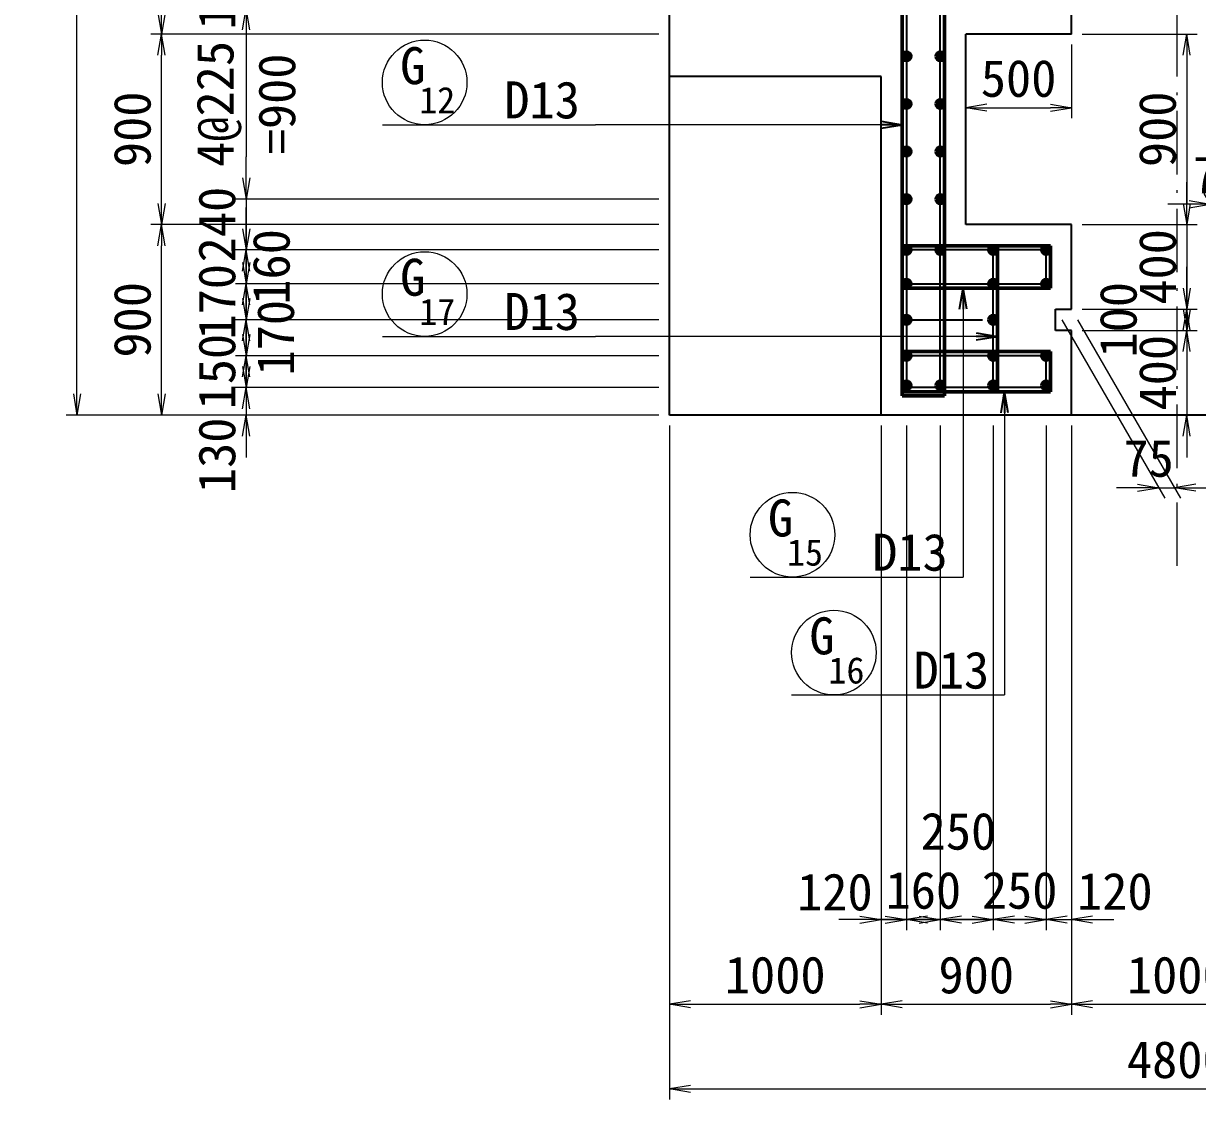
# Model space of a CAD drawing. Header units: millimetres. Extents: x 169470 to 758170, y -17820 to 11880.
# Drawn here: x 196273 to 201821, y -5818 to -734 of the extents above; entities that cross this region are included whole.
import ezdxf
from ezdxf.enums import TextEntityAlignment as Align

# ---------------------------------------------------------------- set-up
doc = ezdxf.new("R2010")
doc.units = ezdxf.units.MM
doc.header["$LTSCALE"] = 50
doc.header["$PDSIZE"] = 300
doc.linetypes.add('SXF_一点短鎖線', pattern=[9.25, 6, -1.5, 0.25, -1.5])
doc.layers.get('Defpoints').update_dxf_attribs({"color": 151})
for name, color, linetype, lineweight in [('D-BMK', 2, 'SXF_一点短鎖線', 13), ('D-STR', 1, 'Continuous', 25), ('D-STR-DIM', 7, 'Continuous', 13), ('D-STR-HTXT', 7, 'Continuous', 13), ('D-STR-STR1', 2, 'Continuous', 50), ('D-STR-STR2', 6, 'Continuous', 50), ('D-STR-TXT', 7, 'Continuous', 13)]:
    doc.layers.add(name, color=color, linetype=linetype, lineweight=lineweight)
doc.styles.add('YOKO_GOTHIC', font='MS Gothic.ttf')
doc.dimstyles.new('S50', dxfattribs={"dimscale": 50, "dimtxt": 3.5, "dimasz": 2, "dimexe": 1, "dimexo": 1, "dimgap": 1, "dimtad": 1, "dimdec": 0, "dimzin": 1, "dimdsep": 46, "dimtxsty": 'YOKO_GOTHIC', "dimblk": 'OPEN', "dimcen": 0, "dimclrd": 256, "dimclre": 256, "dimclrt": 256, "dimaunit": 1, "dimadec": 3, "dimazin": 0, "dimtfac": 1, "dimtdec": 0, "dimtix": 1, "dimtmove": 2, "dimatfit": 3, "dimldrblk": 'OPEN', "dimfxl": 1, "dimlwd": -1, "dimlwe": -1, "dimarcsym": 2})

# ---------------------------------------------------------------- blocks, each defined once
blk = doc.blocks.new('0930-1')
at = {"layer": 'D-STR-STR2'}
for radius in [20, 10]:
    blk.add_circle((1654010.5, -311924.3), radius, dxfattribs=at)
blk = doc.blocks.new('_Open')
at = {"color": 0, "linetype": 'ByBlock', "lineweight": -2}
for p, q in [((-1, 0.167), (0, 0)), ((-1, -0.167), (0, 0)), ((0, 0), (-1, 0))]:
    blk.add_line(p, q, dxfattribs=at)
blk = doc.blocks.new('*D3214')
at = {"layer": 'D-STR-DIM', "transparency": 16777216}
for p, q in [((199275.6, 4316.6), (196475.6, 4316.6)), ((196525.6, -2483.7), (196525.6, 4216.6)), ((199275.6, -2583.7), (196475.6, -2583.7))]:
    blk.add_line(p, q, dxfattribs=at)
at = {"layer": 'Defpoints', "color": 0, "transparency": 16777216}
for p in [(196525.6, 4316.6), (199325.6, 4316.6), (199325.6, -2583.7)]:
    blk.add_point(p, dxfattribs=at)
at = {"layer": 'D-STR-DIM', "transparency": 16777216, "xscale": 100, "yscale": 100, "zscale": 100}
for p, rotation in [((196525.6, 4316.6), 90), ((196525.6, -2583.7), 270)]:
    blk.add_blockref('_Open', p, dxfattribs=dict(at, rotation=rotation))
at = {"layer": 'D-STR-DIM', "transparency": 16777216, "insert": (196388.1, 866.4), "char_height": 175, "attachment_point": 5, "rotation": 90, "style": 'YOKO_GOTHIC'}
blk.add_mtext('6900', dxfattribs=at)
blk = doc.blocks.new('*D3215')
at = {"layer": 'D-STR-DIM', "transparency": 16777216}
for p, q in [((199275.6, -1683.7), (196875.6, -1683.7)), ((196925.6, -2483.7), (196925.6, -1783.7)), ((199275.6, -2583.7), (196875.6, -2583.7))]:
    blk.add_line(p, q, dxfattribs=at)
at = {"layer": 'Defpoints', "color": 0, "transparency": 16777216}
for p in [(196925.6, -1683.7), (199325.6, -1683.7), (199325.6, -2583.7)]:
    blk.add_point(p, dxfattribs=at)
at = {"layer": 'D-STR-DIM', "transparency": 16777216, "xscale": 100, "yscale": 100, "zscale": 100}
for p, rotation in [((196925.6, -1683.7), 90), ((196925.6, -2583.7), 270)]:
    blk.add_blockref('_Open', p, dxfattribs=dict(at, rotation=rotation))
at = {"layer": 'D-STR-DIM', "transparency": 16777216, "insert": (196788.1, -2133.7), "char_height": 175, "attachment_point": 5, "rotation": 90, "style": 'YOKO_GOTHIC'}
blk.add_mtext('900', dxfattribs=at)
blk = doc.blocks.new('*D3216')
at = {"layer": 'D-STR-DIM', "transparency": 16777216}
for p, q in [((199275.6, -783.7), (196875.6, -783.7)), ((196925.6, -1583.7), (196925.6, -883.7)), ((199275.6, -1683.7), (196875.6, -1683.7))]:
    blk.add_line(p, q, dxfattribs=at)
at = {"layer": 'Defpoints', "color": 0, "transparency": 16777216}
for p in [(196925.6, -783.7), (199325.6, -783.7), (199325.6, -1683.7)]:
    blk.add_point(p, dxfattribs=at)
at = {"layer": 'D-STR-DIM', "transparency": 16777216, "xscale": 100, "yscale": 100, "zscale": 100}
for p, rotation in [((196925.6, -783.7), 90), ((196925.6, -1683.7), 270)]:
    blk.add_blockref('_Open', p, dxfattribs=dict(at, rotation=rotation))
at = {"layer": 'D-STR-DIM', "transparency": 16777216, "insert": (196788.1, -1233.7), "char_height": 175, "attachment_point": 5, "rotation": 90, "style": 'YOKO_GOTHIC'}
blk.add_mtext('900', dxfattribs=at)
blk = doc.blocks.new('*D3217')
at = {"layer": 'D-STR-DIM', "transparency": 16777216}
for p, q in [((199275.6, 3816.6), (196875.6, 3816.6)), ((196925.6, -683.7), (196925.6, 3716.6)), ((199275.6, -783.7), (196875.6, -783.7))]:
    blk.add_line(p, q, dxfattribs=at)
at = {"layer": 'Defpoints', "color": 0, "transparency": 16777216}
for p in [(196925.6, 3816.6), (199325.6, 3816.6), (199325.6, -783.7)]:
    blk.add_point(p, dxfattribs=at)
at = {"layer": 'D-STR-DIM', "transparency": 16777216, "xscale": 100, "yscale": 100, "zscale": 100}
for p, rotation in [((196925.6, 3816.6), 90), ((196925.6, -783.7), 270)]:
    blk.add_blockref('_Open', p, dxfattribs=dict(at, rotation=rotation))
at = {"layer": 'D-STR-DIM', "transparency": 16777216, "insert": (196788.1, 1516.4), "char_height": 175, "attachment_point": 5, "rotation": 90, "style": 'YOKO_GOTHIC'}
blk.add_mtext('4600', dxfattribs=at)
blk = doc.blocks.new('*D3220')
at = {"layer": 'D-STR-DIM', "transparency": 16777216}
for p, q in [((197325.6, -403.7), (197325.6, -303.7)), ((199275.6, -503.7), (197275.6, -503.7)), ((197325.6, -503.7), (197325.6, -663.7)), ((199275.6, -663.7), (197275.6, -663.7)), ((197325.6, -763.7), (197325.6, -863.7))]:
    blk.add_line(p, q, dxfattribs=at)
at = {"layer": 'Defpoints', "color": 0, "transparency": 16777216}
for p in [(199325.6, -503.7), (197325.6, -663.7), (199325.6, -663.7)]:
    blk.add_point(p, dxfattribs=at)
at = {"layer": 'D-STR-DIM', "transparency": 16777216, "xscale": 100, "yscale": 100, "zscale": 100}
for p, rotation in [((197325.6, -503.7), 270), ((197325.6, -663.7), 90)]:
    blk.add_blockref('_Open', p, dxfattribs=dict(at, rotation=rotation))
at = {"layer": 'D-STR-DIM', "transparency": 16777216, "insert": (197188.1, -583.7), "char_height": 175, "attachment_point": 5, "rotation": 90, "style": 'YOKO_GOTHIC'}
blk.add_mtext('160', dxfattribs=at)
blk = doc.blocks.new('*D3221')
at = {"layer": 'D-STR-DIM', "transparency": 16777216}
for p, q in [((197325.6, -1463.7), (197325.6, -1363.7)), ((199275.6, -1563.7), (197275.6, -1563.7)), ((197325.6, -1563.7), (197325.6, -1803.7)), ((199275.6, -1803.7), (197275.6, -1803.7)), ((197325.6, -1903.7), (197325.6, -2003.7))]:
    blk.add_line(p, q, dxfattribs=at)
at = {"layer": 'Defpoints', "color": 0, "transparency": 16777216}
for p in [(199325.6, -1563.7), (197325.6, -1803.7), (199325.6, -1803.7)]:
    blk.add_point(p, dxfattribs=at)
at = {"layer": 'D-STR-DIM', "transparency": 16777216, "xscale": 100, "yscale": 100, "zscale": 100}
for p, rotation in [((197325.6, -1563.7), 270), ((197325.6, -1803.7), 90)]:
    blk.add_blockref('_Open', p, dxfattribs=dict(at, rotation=rotation))
at = {"layer": 'D-STR-DIM', "transparency": 16777216, "insert": (197188.1, -1683.7), "char_height": 175, "attachment_point": 5, "rotation": 90, "style": 'YOKO_GOTHIC'}
blk.add_mtext('240', dxfattribs=at)
blk = doc.blocks.new('*D3223')
at = {"layer": 'D-STR-DIM', "transparency": 16777216}
for p, q in [((199275.6, -663.7), (197275.6, -663.7)), ((197325.6, -763.7), (197325.6, -789.7)), ((197325.6, -1463.7), (197325.6, -1437.8)), ((199275.6, -1563.7), (197275.6, -1563.7))]:
    blk.add_line(p, q, dxfattribs=at)
at = {"layer": 'Defpoints', "color": 0, "transparency": 16777216}
for p in [(197325.6, -663.7), (199325.6, -663.7), (199325.6, -1563.7)]:
    blk.add_point(p, dxfattribs=at)
at = {"layer": 'D-STR-DIM', "transparency": 16777216, "xscale": 100, "yscale": 100, "zscale": 100}
for p, rotation in [((197325.6, -663.7), 90), ((197325.6, -1563.7), 270)]:
    blk.add_blockref('_Open', p, dxfattribs=dict(at, rotation=rotation))
at = {"layer": 'D-STR-DIM', "transparency": 16777216, "insert": (197325.6, -1113.7), "char_height": 175, "attachment_point": 5, "rotation": 90, "style": 'YOKO_GOTHIC'}
blk.add_mtext('4@225\\P=900', dxfattribs=at)
blk = doc.blocks.new('*D3224')
at = {"layer": 'D-STR-DIM', "transparency": 16777216}
for p, q in [((197325.6, -1703.7), (197325.6, -1603.7)), ((199275.6, -1803.7), (197275.6, -1803.7)), ((197325.6, -1803.7), (197325.6, -1963.7)), ((199275.6, -1963.7), (197275.6, -1963.7)), ((197325.6, -2063.7), (197325.6, -2163.7))]:
    blk.add_line(p, q, dxfattribs=at)
at = {"layer": 'Defpoints', "color": 0, "transparency": 16777216}
for p in [(199325.6, -1803.7), (197325.6, -1963.7), (199325.6, -1963.7)]:
    blk.add_point(p, dxfattribs=at)
at = {"layer": 'D-STR-DIM', "transparency": 16777216, "xscale": 100, "yscale": 100, "zscale": 100}
for p, rotation in [((197325.6, -1803.7), 270), ((197325.6, -1963.7), 90)]:
    blk.add_blockref('_Open', p, dxfattribs=dict(at, rotation=rotation))
at = {"layer": 'D-STR-DIM', "transparency": 16777216, "insert": (197445, -1883.7), "char_height": 175, "attachment_point": 5, "rotation": 90, "style": 'YOKO_GOTHIC'}
blk.add_mtext('160', dxfattribs=at)
blk = doc.blocks.new('*D3225')
at = {"layer": 'D-STR-DIM', "transparency": 16777216}
for p, q in [((197325.6, -2353.7), (197325.6, -2253.7)), ((199275.6, -2453.7), (197275.6, -2453.7)), ((197325.6, -2453.7), (197325.6, -2583.7)), ((199275.6, -2583.7), (197275.6, -2583.7)), ((197325.6, -2683.7), (197325.6, -2783.7))]:
    blk.add_line(p, q, dxfattribs=at)
at = {"layer": 'Defpoints', "color": 0, "transparency": 16777216}
for p in [(199325.6, -2453.7), (197325.6, -2583.7), (199325.6, -2583.7)]:
    blk.add_point(p, dxfattribs=at)
at = {"layer": 'D-STR-DIM', "transparency": 16777216, "xscale": 100, "yscale": 100, "zscale": 100}
for p, rotation in [((197325.6, -2453.7), 270), ((197325.6, -2583.7), 90)]:
    blk.add_blockref('_Open', p, dxfattribs=dict(at, rotation=rotation))
at = {"layer": 'D-STR-DIM', "transparency": 16777216, "insert": (197188.1, -2774.1), "char_height": 175, "attachment_point": 5, "rotation": 90, "style": 'YOKO_GOTHIC'}
blk.add_mtext('130', dxfattribs=at)
blk = doc.blocks.new('*D3226')
at = {"layer": 'D-STR-DIM', "transparency": 16777216}
for p, q in [((197325.6, -1863.7), (197325.6, -1763.7)), ((199275.6, -1963.7), (197275.6, -1963.7)), ((197325.6, -1963.7), (197325.6, -2133.7)), ((199275.6, -2133.7), (197275.6, -2133.7)), ((197325.6, -2233.7), (197325.6, -2333.7))]:
    blk.add_line(p, q, dxfattribs=at)
at = {"layer": 'Defpoints', "color": 0, "transparency": 16777216}
for p in [(199325.6, -1963.7), (197325.6, -2133.7), (199325.6, -2133.7)]:
    blk.add_point(p, dxfattribs=at)
at = {"layer": 'D-STR-DIM', "transparency": 16777216, "xscale": 100, "yscale": 100, "zscale": 100}
for p, rotation in [((197325.6, -1963.7), 270), ((197325.6, -2133.7), 90)]:
    blk.add_blockref('_Open', p, dxfattribs=dict(at, rotation=rotation))
at = {"layer": 'D-STR-DIM', "transparency": 16777216, "insert": (197188.1, -2048.7), "char_height": 175, "attachment_point": 5, "rotation": 90, "style": 'YOKO_GOTHIC'}
blk.add_mtext('170', dxfattribs=at)
blk = doc.blocks.new('*D3227')
at = {"layer": 'D-STR-DIM', "transparency": 16777216}
for p, q in [((197325.6, -2033.7), (197325.6, -1933.7)), ((199275.6, -2133.7), (197275.6, -2133.7)), ((197325.6, -2133.7), (197325.6, -2303.7)), ((199275.6, -2303.7), (197275.6, -2303.7)), ((197325.6, -2403.7), (197325.6, -2503.7))]:
    blk.add_line(p, q, dxfattribs=at)
at = {"layer": 'Defpoints', "color": 0, "transparency": 16777216}
for p in [(199325.6, -2133.7), (197325.6, -2303.7), (199325.6, -2303.7)]:
    blk.add_point(p, dxfattribs=at)
at = {"layer": 'D-STR-DIM', "transparency": 16777216, "xscale": 100, "yscale": 100, "zscale": 100}
for p, rotation in [((197325.6, -2133.7), 270), ((197325.6, -2303.7), 90)]:
    blk.add_blockref('_Open', p, dxfattribs=dict(at, rotation=rotation))
at = {"layer": 'D-STR-DIM', "transparency": 16777216, "insert": (197465.6, -2218.7), "char_height": 175, "attachment_point": 5, "rotation": 90, "style": 'YOKO_GOTHIC'}
blk.add_mtext('170', dxfattribs=at)
blk = doc.blocks.new('*D3228')
at = {"layer": 'D-STR-DIM', "transparency": 16777216}
for p, q in [((197325.6, -2203.7), (197325.6, -2103.7)), ((199275.6, -2303.7), (197275.6, -2303.7)), ((197325.6, -2303.7), (197325.6, -2453.7)), ((199275.6, -2453.7), (197275.6, -2453.7)), ((197325.6, -2553.7), (197325.6, -2653.7))]:
    blk.add_line(p, q, dxfattribs=at)
at = {"layer": 'Defpoints', "color": 0, "transparency": 16777216}
for p in [(199325.6, -2303.7), (197325.6, -2453.7), (199325.6, -2453.7)]:
    blk.add_point(p, dxfattribs=at)
at = {"layer": 'D-STR-DIM', "transparency": 16777216, "xscale": 100, "yscale": 100, "zscale": 100}
for p, rotation in [((197325.6, -2303.7), 270), ((197325.6, -2453.7), 90)]:
    blk.add_blockref('_Open', p, dxfattribs=dict(at, rotation=rotation))
at = {"layer": 'D-STR-DIM', "transparency": 16777216, "insert": (197188.1, -2378.7), "char_height": 175, "attachment_point": 5, "rotation": 90, "style": 'YOKO_GOTHIC'}
blk.add_mtext('150', dxfattribs=at)
blk = doc.blocks.new('*D3230')
at = {"layer": 'D-STR-DIM', "transparency": 16777216}
for p, q in [((199325.6, -2633.7), (199325.6, -5817.7)), ((204125.6, -2633.7), (204125.6, -5817.7)), ((199425.6, -5767.7), (204025.6, -5767.7))]:
    blk.add_line(p, q, dxfattribs=at)
at = {"layer": 'Defpoints', "color": 0, "transparency": 16777216}
for p in [(199325.6, -2583.7), (204125.6, -2583.7), (204125.6, -5767.7)]:
    blk.add_point(p, dxfattribs=at)
at = {"layer": 'D-STR-DIM', "transparency": 16777216, "xscale": 100, "yscale": 100, "zscale": 100, "rotation": 180}
blk.add_blockref('_Open', (199325.6, -5767.7), dxfattribs=at)
at = {"layer": 'D-STR-DIM', "transparency": 16777216, "xscale": 100, "yscale": 100, "zscale": 100}
blk.add_blockref('_Open', (204125.6, -5767.7), dxfattribs=at)
at = {"layer": 'D-STR-DIM', "transparency": 16777216, "insert": (201725.6, -5630.2), "char_height": 175, "attachment_point": 5, "style": 'YOKO_GOTHIC'}
blk.add_mtext('4800', dxfattribs=at)
blk = doc.blocks.new('*D3231')
at = {"layer": 'D-STR-DIM', "transparency": 16777216}
for p, q in [((199325.6, -2633.7), (199325.6, -5417.7)), ((200325.6, -2633.7), (200325.6, -5417.7)), ((199425.6, -5367.7), (200225.6, -5367.7))]:
    blk.add_line(p, q, dxfattribs=at)
at = {"layer": 'Defpoints', "color": 0, "transparency": 16777216}
for p in [(199325.6, -2583.7), (200325.6, -2583.7), (200325.6, -5367.7)]:
    blk.add_point(p, dxfattribs=at)
at = {"layer": 'D-STR-DIM', "transparency": 16777216, "xscale": 100, "yscale": 100, "zscale": 100, "rotation": 180}
blk.add_blockref('_Open', (199325.6, -5367.7), dxfattribs=at)
at = {"layer": 'D-STR-DIM', "transparency": 16777216, "xscale": 100, "yscale": 100, "zscale": 100}
blk.add_blockref('_Open', (200325.6, -5367.7), dxfattribs=at)
at = {"layer": 'D-STR-DIM', "transparency": 16777216, "insert": (199825.6, -5230.2), "char_height": 175, "attachment_point": 5, "style": 'YOKO_GOTHIC'}
blk.add_mtext('1000', dxfattribs=at)
blk = doc.blocks.new('*D3232')
at = {"layer": 'D-STR-DIM', "transparency": 16777216}
for p, q in [((200325.6, -2633.7), (200325.6, -5417.7)), ((201225.6, -2633.7), (201225.6, -5417.7)), ((200425.6, -5367.7), (201125.6, -5367.7))]:
    blk.add_line(p, q, dxfattribs=at)
at = {"layer": 'Defpoints', "color": 0, "transparency": 16777216}
for p in [(200325.6, -2583.7), (201225.6, -2583.7), (201225.6, -5367.7)]:
    blk.add_point(p, dxfattribs=at)
at = {"layer": 'D-STR-DIM', "transparency": 16777216, "xscale": 100, "yscale": 100, "zscale": 100, "rotation": 180}
blk.add_blockref('_Open', (200325.6, -5367.7), dxfattribs=at)
at = {"layer": 'D-STR-DIM', "transparency": 16777216, "xscale": 100, "yscale": 100, "zscale": 100}
blk.add_blockref('_Open', (201225.6, -5367.7), dxfattribs=at)
at = {"layer": 'D-STR-DIM', "transparency": 16777216, "insert": (200775.6, -5230.2), "char_height": 175, "attachment_point": 5, "style": 'YOKO_GOTHIC'}
blk.add_mtext('900', dxfattribs=at)
blk = doc.blocks.new('*D3233')
at = {"layer": 'D-STR-DIM', "transparency": 16777216}
for p, q in [((201225.6, -2633.7), (201225.6, -5417.7)), ((202225.6, -2633.7), (202225.6, -5417.7)), ((201325.6, -5367.7), (202125.6, -5367.7))]:
    blk.add_line(p, q, dxfattribs=at)
at = {"layer": 'Defpoints', "color": 0, "transparency": 16777216}
for p in [(201225.6, -2583.7), (202225.6, -2583.7), (202225.6, -5367.7)]:
    blk.add_point(p, dxfattribs=at)
at = {"layer": 'D-STR-DIM', "transparency": 16777216, "xscale": 100, "yscale": 100, "zscale": 100, "rotation": 180}
blk.add_blockref('_Open', (201225.6, -5367.7), dxfattribs=at)
at = {"layer": 'D-STR-DIM', "transparency": 16777216, "xscale": 100, "yscale": 100, "zscale": 100}
blk.add_blockref('_Open', (202225.6, -5367.7), dxfattribs=at)
at = {"layer": 'D-STR-DIM', "transparency": 16777216, "insert": (201725.6, -5230.2), "char_height": 175, "attachment_point": 5, "style": 'YOKO_GOTHIC'}
blk.add_mtext('1000', dxfattribs=at)
blk = doc.blocks.new('*D3236')
at = {"layer": 'D-STR-DIM', "transparency": 16777216}
for p, q in [((200325.6, -2633.7), (200325.6, -5017.7)), ((200445.6, -2633.7), (200445.6, -5017.7)), ((200225.6, -4967.7), (200125.6, -4967.7)), ((200325.6, -4967.7), (200445.6, -4967.7)), ((200545.6, -4967.7), (200645.6, -4967.7))]:
    blk.add_line(p, q, dxfattribs=at)
at = {"layer": 'Defpoints', "color": 0, "transparency": 16777216}
for p in [(200325.6, -2583.7), (200445.6, -2583.7), (200445.6, -4967.7)]:
    blk.add_point(p, dxfattribs=at)
at = {"layer": 'D-STR-DIM', "transparency": 16777216, "xscale": 100, "yscale": 100, "zscale": 100}
blk.add_blockref('_Open', (200325.6, -4967.7), dxfattribs=at)
at = {"layer": 'D-STR-DIM', "transparency": 16777216, "xscale": 100, "yscale": 100, "zscale": 100, "rotation": 180}
blk.add_blockref('_Open', (200445.6, -4967.7), dxfattribs=at)
at = {"layer": 'D-STR-DIM', "transparency": 16777216, "insert": (200107.4, -4838.2), "char_height": 175, "attachment_point": 5, "style": 'YOKO_GOTHIC'}
blk.add_mtext('120', dxfattribs=at)
blk = doc.blocks.new('*D3237')
at = {"layer": 'D-STR-DIM', "transparency": 16777216}
for p, q in [((200445.6, -2633.7), (200445.6, -5017.7)), ((200605.6, -2633.7), (200605.6, -5017.7)), ((200345.6, -4967.7), (200245.6, -4967.7)), ((200445.6, -4967.7), (200605.6, -4967.7)), ((200705.6, -4967.7), (200805.6, -4967.7))]:
    blk.add_line(p, q, dxfattribs=at)
at = {"layer": 'Defpoints', "color": 0, "transparency": 16777216}
for p in [(200445.6, -2583.7), (200605.6, -2583.7), (200605.6, -4967.7)]:
    blk.add_point(p, dxfattribs=at)
at = {"layer": 'D-STR-DIM', "transparency": 16777216, "xscale": 100, "yscale": 100, "zscale": 100}
blk.add_blockref('_Open', (200445.6, -4967.7), dxfattribs=at)
at = {"layer": 'D-STR-DIM', "transparency": 16777216, "xscale": 100, "yscale": 100, "zscale": 100, "rotation": 180}
blk.add_blockref('_Open', (200605.6, -4967.7), dxfattribs=at)
at = {"layer": 'D-STR-DIM', "transparency": 16777216, "insert": (200525.6, -4830.2), "char_height": 175, "attachment_point": 5, "style": 'YOKO_GOTHIC'}
blk.add_mtext('160', dxfattribs=at)
blk = doc.blocks.new('*D3238')
at = {"layer": 'D-STR-DIM', "transparency": 16777216}
for p, q in [((200605.6, -2633.7), (200605.6, -5017.7)), ((200855.6, -2633.7), (200855.6, -5017.7)), ((200505.6, -4967.7), (200405.6, -4967.7)), ((200605.6, -4967.7), (200855.6, -4967.7)), ((200955.6, -4967.7), (201055.6, -4967.7))]:
    blk.add_line(p, q, dxfattribs=at)
at = {"layer": 'Defpoints', "color": 0, "transparency": 16777216}
for p in [(200605.6, -2583.7), (200855.6, -2583.7), (200855.6, -4967.7)]:
    blk.add_point(p, dxfattribs=at)
at = {"layer": 'D-STR-DIM', "transparency": 16777216, "xscale": 100, "yscale": 100, "zscale": 100}
blk.add_blockref('_Open', (200605.6, -4967.7), dxfattribs=at)
at = {"layer": 'D-STR-DIM', "transparency": 16777216, "xscale": 100, "yscale": 100, "zscale": 100, "rotation": 180}
blk.add_blockref('_Open', (200855.6, -4967.7), dxfattribs=at)
at = {"layer": 'D-STR-DIM', "transparency": 16777216, "insert": (200691.4, -4551.2), "char_height": 175, "attachment_point": 5, "style": 'YOKO_GOTHIC'}
blk.add_mtext('250', dxfattribs=at)
blk = doc.blocks.new('*D3239')
at = {"layer": 'D-STR-DIM', "transparency": 16777216}
for p, q in [((200855.6, -2633.7), (200855.6, -5017.7)), ((201105.6, -2633.7), (201105.6, -5017.7)), ((200755.6, -4967.7), (200655.6, -4967.7)), ((200855.6, -4967.7), (201105.6, -4967.7)), ((201205.6, -4967.7), (201305.6, -4967.7))]:
    blk.add_line(p, q, dxfattribs=at)
at = {"layer": 'Defpoints', "color": 0, "transparency": 16777216}
for p in [(200855.6, -2583.7), (201105.6, -2583.7), (201105.6, -4967.7)]:
    blk.add_point(p, dxfattribs=at)
at = {"layer": 'D-STR-DIM', "transparency": 16777216, "xscale": 100, "yscale": 100, "zscale": 100}
blk.add_blockref('_Open', (200855.6, -4967.7), dxfattribs=at)
at = {"layer": 'D-STR-DIM', "transparency": 16777216, "xscale": 100, "yscale": 100, "zscale": 100, "rotation": 180}
blk.add_blockref('_Open', (201105.6, -4967.7), dxfattribs=at)
at = {"layer": 'D-STR-DIM', "transparency": 16777216, "insert": (200980.6, -4830.2), "char_height": 175, "attachment_point": 5, "style": 'YOKO_GOTHIC'}
blk.add_mtext('250', dxfattribs=at)
blk = doc.blocks.new('*D3240')
at = {"layer": 'D-STR-DIM', "transparency": 16777216}
for p, q in [((201105.6, -2633.7), (201105.6, -5017.7)), ((201225.6, -2633.7), (201225.6, -5017.7)), ((201005.6, -4967.7), (200905.6, -4967.7)), ((201105.6, -4967.7), (201225.6, -4967.7)), ((201325.6, -4967.7), (201425.6, -4967.7))]:
    blk.add_line(p, q, dxfattribs=at)
at = {"layer": 'Defpoints', "color": 0, "transparency": 16777216}
for p in [(201105.6, -2583.7), (201225.6, -2583.7), (201225.6, -4967.7)]:
    blk.add_point(p, dxfattribs=at)
at = {"layer": 'D-STR-DIM', "transparency": 16777216, "xscale": 100, "yscale": 100, "zscale": 100}
blk.add_blockref('_Open', (201105.6, -4967.7), dxfattribs=at)
at = {"layer": 'D-STR-DIM', "transparency": 16777216, "xscale": 100, "yscale": 100, "zscale": 100, "rotation": 180}
blk.add_blockref('_Open', (201225.6, -4967.7), dxfattribs=at)
at = {"layer": 'D-STR-DIM', "transparency": 16777216, "insert": (201430.4, -4835.2), "char_height": 175, "attachment_point": 5, "style": 'YOKO_GOTHIC'}
blk.add_mtext('120', dxfattribs=at)
blk = doc.blocks.new('*D4544')
at = {"layer": 'D-STR-DIM', "transparency": 16777216}
for p, q in [((200725.6, -833.7), (200725.6, -1181.7)), ((201225.6, -833.7), (201225.6, -1181.7)), ((200825.6, -1131.7), (201125.6, -1131.7))]:
    blk.add_line(p, q, dxfattribs=at)
at = {"layer": 'Defpoints', "color": 0, "transparency": 16777216}
for p in [(200725.6, -783.7), (201225.6, -783.7), (201225.6, -1131.7)]:
    blk.add_point(p, dxfattribs=at)
at = {"layer": 'D-STR-DIM', "transparency": 16777216, "xscale": 100, "yscale": 100, "zscale": 100, "rotation": 180}
blk.add_blockref('_Open', (200725.6, -1131.7), dxfattribs=at)
at = {"layer": 'D-STR-DIM', "transparency": 16777216, "xscale": 100, "yscale": 100, "zscale": 100}
blk.add_blockref('_Open', (201225.6, -1131.7), dxfattribs=at)
at = {"layer": 'D-STR-DIM', "transparency": 16777216, "insert": (200975.6, -994.2), "char_height": 175, "attachment_point": 5, "style": 'YOKO_GOTHIC'}
blk.add_mtext('500', dxfattribs=at)
blk = doc.blocks.new('*D4545')
at = {"layer": 'D-STR-DIM', "transparency": 16777216}
for p, q in [((201275.6, -783.7), (201820.1, -783.7)), ((201770.1, -883.7), (201770.1, -1583.7)), ((201275.6, -1683.7), (201820.1, -1683.7))]:
    blk.add_line(p, q, dxfattribs=at)
at = {"layer": 'Defpoints', "color": 0, "transparency": 16777216}
for p in [(201225.6, -783.7), (201225.6, -1683.7), (201770.1, -1683.7)]:
    blk.add_point(p, dxfattribs=at)
at = {"layer": 'D-STR-DIM', "transparency": 16777216, "xscale": 100, "yscale": 100, "zscale": 100}
for p, rotation in [((201770.1, -783.7), 90), ((201770.1, -1683.7), 270)]:
    blk.add_blockref('_Open', p, dxfattribs=dict(at, rotation=rotation))
at = {"layer": 'D-STR-DIM', "transparency": 16777216, "insert": (201632.6, -1233.7), "char_height": 175, "attachment_point": 5, "rotation": 90, "style": 'YOKO_GOTHIC'}
blk.add_mtext('900', dxfattribs=at)
blk = doc.blocks.new('*D4546')
at = {"layer": 'D-STR-DIM', "transparency": 16777216}
for p, q in [((201770.1, -1583.7), (201770.1, -1483.7)), ((201275.6, -1683.7), (201820.1, -1683.7)), ((201770.1, -1683.7), (201770.1, -2083.7)), ((201275.6, -2083.7), (201820.1, -2083.7)), ((201770.1, -2183.7), (201770.1, -2283.7))]:
    blk.add_line(p, q, dxfattribs=at)
at = {"layer": 'Defpoints', "color": 0, "transparency": 16777216}
for p in [(201225.6, -1683.7), (201225.6, -2083.7), (201770.1, -2083.7)]:
    blk.add_point(p, dxfattribs=at)
at = {"layer": 'D-STR-DIM', "transparency": 16777216, "xscale": 100, "yscale": 100, "zscale": 100}
for p, rotation in [((201770.1, -1683.7), 270), ((201770.1, -2083.7), 90)]:
    blk.add_blockref('_Open', p, dxfattribs=dict(at, rotation=rotation))
at = {"layer": 'D-STR-DIM', "transparency": 16777216, "insert": (201632.6, -1883.7), "char_height": 175, "attachment_point": 5, "rotation": 90, "style": 'YOKO_GOTHIC'}
blk.add_mtext('400', dxfattribs=at)
blk = doc.blocks.new('*D4547')
at = {"layer": 'D-STR-DIM', "transparency": 16777216}
for p, q in [((201770.1, -1983.7), (201770.1, -1883.7)), ((201275.6, -2083.7), (201820.1, -2083.7)), ((201770.1, -2083.7), (201770.1, -2183.7)), ((201275.6, -2183.7), (201820.1, -2183.7)), ((201770.1, -2283.7), (201770.1, -2383.7))]:
    blk.add_line(p, q, dxfattribs=at)
at = {"layer": 'Defpoints', "color": 0, "transparency": 16777216}
for p in [(201225.6, -2083.7), (201225.6, -2183.7), (201770.1, -2183.7)]:
    blk.add_point(p, dxfattribs=at)
at = {"layer": 'D-STR-DIM', "transparency": 16777216, "xscale": 100, "yscale": 100, "zscale": 100}
for p, rotation in [((201770.1, -2083.7), 270), ((201770.1, -2183.7), 90)]:
    blk.add_blockref('_Open', p, dxfattribs=dict(at, rotation=rotation))
at = {"layer": 'D-STR-DIM', "transparency": 16777216, "insert": (201447.4, -2133.7), "char_height": 175, "attachment_point": 5, "rotation": 90, "style": 'YOKO_GOTHIC'}
blk.add_mtext('100', dxfattribs=at)
blk = doc.blocks.new('*D4548')
at = {"layer": 'D-STR-DIM', "transparency": 16777216}
for p, q in [((201770.1, -2083.7), (201770.1, -1983.7)), ((201275.6, -2183.7), (201820.1, -2183.7)), ((201770.1, -2183.7), (201770.1, -2583.7)), ((201275.6, -2583.7), (201820.1, -2583.7)), ((201770.1, -2683.7), (201770.1, -2783.7))]:
    blk.add_line(p, q, dxfattribs=at)
at = {"layer": 'Defpoints', "color": 0, "transparency": 16777216}
for p in [(201225.6, -2183.7), (201225.6, -2583.7), (201770.1, -2583.7)]:
    blk.add_point(p, dxfattribs=at)
at = {"layer": 'D-STR-DIM', "transparency": 16777216, "xscale": 100, "yscale": 100, "zscale": 100}
for p, rotation in [((201770.1, -2183.7), 270), ((201770.1, -2583.7), 90)]:
    blk.add_blockref('_Open', p, dxfattribs=dict(at, rotation=rotation))
at = {"layer": 'D-STR-DIM', "transparency": 16777216, "insert": (201632.6, -2383.7), "char_height": 175, "attachment_point": 5, "rotation": 90, "style": 'YOKO_GOTHIC'}
blk.add_mtext('400', dxfattribs=at)
blk = doc.blocks.new('*D3332')
at = {"layer": 'D-STR-DIM', "transparency": 16777216}
for p, q in [((202196.8, -2133.7), (201852.4, -1537.3)), ((202271.8, -2133.7), (201927.4, -1537.3)), ((201781.3, -1587.3), (201681.3, -1587.3)), ((201956.3, -1587.3), (201881.3, -1587.3)), ((202056.3, -1587.3), (202156.3, -1587.3))]:
    blk.add_line(p, q, dxfattribs=at)
at = {"layer": 'Defpoints', "color": 0, "transparency": 16777216}
for p in [(201881.3, -1587.3), (202225.6, -2183.7), (202300.6, -2183.7)]:
    blk.add_point(p, dxfattribs=at)
at = {"layer": 'D-STR-DIM', "transparency": 16777216, "xscale": 100, "yscale": 100, "zscale": 100}
blk.add_blockref('_Open', (201881.3, -1587.3), dxfattribs=at)
at = {"layer": 'D-STR-DIM', "transparency": 16777216, "xscale": 100, "yscale": 100, "zscale": 100, "rotation": 180}
blk.add_blockref('_Open', (201956.3, -1587.3), dxfattribs=at)
at = {"layer": 'D-STR-DIM', "transparency": 16777216, "insert": (201918.8, -1449.8), "char_height": 175, "attachment_point": 5, "style": 'YOKO_GOTHIC'}
blk.add_mtext('75', dxfattribs=at)
blk = doc.blocks.new('*D3333')
at = {"layer": 'D-STR-DIM', "transparency": 16777216}
for p, q in [((201179.5, -2133.7), (201666.4, -2977)), ((201254.5, -2133.7), (201741.4, -2977)), ((201537.5, -2927), (201437.5, -2927)), ((201637.5, -2927), (201712.5, -2927)), ((201812.5, -2927), (201912.5, -2927))]:
    blk.add_line(p, q, dxfattribs=at)
at = {"layer": 'Defpoints', "color": 0, "transparency": 16777216}
for p in [(201150.6, -2083.7), (201225.6, -2083.7), (201712.5, -2927)]:
    blk.add_point(p, dxfattribs=at)
at = {"layer": 'D-STR-DIM', "transparency": 16777216, "xscale": 100, "yscale": 100, "zscale": 100}
blk.add_blockref('_Open', (201637.5, -2927), dxfattribs=at)
at = {"layer": 'D-STR-DIM', "transparency": 16777216, "xscale": 100, "yscale": 100, "zscale": 100, "rotation": 180}
blk.add_blockref('_Open', (201712.5, -2927), dxfattribs=at)
at = {"layer": 'D-STR-DIM', "transparency": 16777216, "insert": (201590.1, -2789.5), "char_height": 175, "attachment_point": 5, "style": 'YOKO_GOTHIC'}
blk.add_mtext('75', dxfattribs=at)

msp = doc.modelspace()

# ---------------------------------------------------------------- linework, layer by layer
at = {"layer": 'D-BMK'}
msp.add_line((201725.62, -3296.67), (201725.62, 5329.08), dxfattribs=at)
at = {"layer": 'D-STR'}
for p, q in [((199325.62, -2583.73), (199325.62, 4316.57)), ((201225.62, -783.73), (201225.62, -383.73)), ((200725.62, -1683.73), (200725.62, -783.73)), ((201225.62, -783.73), (200725.62, -783.73)), ((200325.62, -983.73), (199325.62, -983.73)), ((200325.62, -2583.73), (200325.62, -983.73)), ((201225.62, -1683.73), (200725.62, -1683.73)), ((201225.62, -2083.73), (201225.62, -1683.73)), ((201150.62, -2183.73), (201150.62, -2083.73)), ((201150.62, -2083.73), (201225.62, -2083.73)), ((201225.62, -2183.73), (201150.62, -2183.73)), ((201225.62, -2583.73), (201225.62, -2183.73)), ((204125.62, -2583.73), (199325.62, -2583.73))]:
    msp.add_line(p, q, dxfattribs=at)
at = {"layer": 'D-STR-DIM'}
msp.add_line((197325.62, -863.73), (197325.62, -1363.73), dxfattribs=at)
at = {"layer": 'D-STR-HTXT'}
for p, q in [((197969.06, -1212.15), (198975.62, -1212.15)), ((197969.06, -2211.94), (198975.62, -2211.94)), ((199707.04, -3349.23), (200713.61, -3349.23)), ((199902.79, -3906.26), (200909.36, -3906.26))]:
    msp.add_line(p, q, dxfattribs=at)
for centre in [(198169.06, -1012.15), (198169.06, -2011.94), (199907.04, -3149.23), (200102.79, -3706.26)]:
    msp.add_circle(centre, 200, dxfattribs=at)
at = {"layer": 'D-STR-STR1'}
for p, q in [((200425.62, -2493.73), (200425.62, 4196.57)), ((200625.62, -2493.73), (200625.62, -463.73)), ((200425.62, -1783.73), (201125.62, -1783.73)), ((200875.62, -2473.73), (200875.62, -1783.73)), ((201125.62, -1783.73), (201125.62, -1983.73)), ((201125.62, -1983.73), (200425.62, -1983.73)), ((201125.62, -2283.73), (200425.62, -2283.73)), ((201125.62, -2473.73), (201125.62, -2283.73)), ((200425.62, -2473.73), (201125.62, -2473.73)), ((200425.62, -2493.73), (200625.62, -2493.73))]:
    msp.add_line(p, q, dxfattribs=at)
at = {"layer": 'Defpoints'}
for p, q in [((200445.62, 4316.57), (200445.62, -2453.73)), ((200605.62, -2453.73), (200605.62, -503.73)), ((201105.62, -1803.73), (200445.62, -1803.73)), ((200855.62, -2453.73), (200855.62, -1803.73)), ((201105.62, -1963.73), (201105.62, -1803.73)), ((200445.62, -1963.73), (201105.62, -1963.73)), ((200445.62, -2133.73), (200805.62, -2133.73)), ((201105.62, -2303.73), (200445.62, -2303.73)), ((201105.62, -2453.73), (201105.62, -2303.73)), ((201105.62, -2453.73), (200445.62, -2453.73))]:
    msp.add_line(p, q, dxfattribs=at)

# ---------------------------------------------------------------- block references
at = {"layer": 'D-STR-STR2', "xscale": -1, "rotation": 180}
for p in [(-1453564.86, -312813.03), (-1453404.86, -312813.03), (-1453564.86, -313038.03), (-1453404.86, -313038.03), (-1453564.86, -313263.03), (-1453404.86, -313263.03), (-1453564.86, -313488.03), (-1453404.86, -313488.03), (-1453564.86, -313728.03), (-1453404.86, -313728.03), (-1453154.86, -313728.03), (-1452904.86, -313728.03), (-1453564.86, -313888.03), (-1453154.86, -313888.03), (-1452904.86, -313888.03), (-1453564.86, -314058.03), (-1453154.86, -314058.03), (-1453564.86, -314228.03), (-1453154.86, -314228.03), (-1452904.86, -314228.03), (-1453564.86, -314368.03), (-1453404.86, -314368.03), (-1453154.86, -314368.03), (-1452904.86, -314368.03)]:
    msp.add_blockref('0930-1', p, dxfattribs=at)

# ---------------------------------------------------------------- texts
at = {"layer": 'D-STR-TXT', "style": 'YOKO_GOTHIC'}
for s, height, p in [('G', 175, (198112.79, -1020.47)), ('12', 125, (198228.45, -1158.27)), ('G', 175, (198112.79, -2020.25)), ('17', 125, (198228.45, -2158.06)), ('G', 175, (199850.77, -3157.55)), ('15', 125, (199966.43, -3295.35)), ('G', 175, (200046.52, -3714.58)), ('16', 125, (200162.18, -3852.38))]:
    msp.add_text(s, height=height, dxfattribs=at).set_placement(p, align=Align.CENTER)
for p in [(198545.58, -1182.15), (198545.58, -2181.94), (200283.57, -3319.23), (200479.31, -3876.26)]:
    msp.add_text('D13', height=175, dxfattribs=at).set_placement(p)

# ---------------------------------------------------------------- dimensions: what is measured, and where the dimension line sits
at = {"layer": 'D-STR-DIM'}
for base, p1, p2, angle, picture, middle in [((196525.62, 4316.57), (199325.62, -2583.73), (199325.62, 4316.57), 90, '*D3214', (196388.12, 866.42)), ((196925.62, 3816.57), (199325.62, -783.73), (199325.62, 3816.57), 90, '*D3217', (196788.12, 1516.42)), ((197325.62, -663.73), (199325.62, -503.73), (199325.62, -663.73), 90, '*D3220', (197188.12, -583.73)), ((196925.62, -783.73), (199325.62, -1683.73), (199325.62, -783.73), 90, '*D3216', (196788.12, -1233.73)), ((201770.06, -1683.73), (201225.62, -783.73), (201225.62, -1683.73), 90, '*D4545', (201632.56, -1233.73)), ((197325.62, -1803.73), (199325.62, -1563.73), (199325.62, -1803.73), 90, '*D3221', (197188.12, -1683.73)), ((201881.29, -1587.33), (202300.62, -2183.73), (202225.62, -2183.73), 180, '*D3332', (201918.79, -1449.83)), ((201770.06, -2083.73), (201225.62, -1683.73), (201225.62, -2083.73), 90, '*D4546', (201632.56, -1883.73)), ((196925.62, -1683.73), (199325.62, -2583.73), (199325.62, -1683.73), 90, '*D3215', (196788.12, -2133.73)), ((197325.62, -2133.73), (199325.62, -1963.73), (199325.62, -2133.73), 270, '*D3226', (197188.12, -2048.73)), ((201770.06, -2583.73), (201225.62, -2183.73), (201225.62, -2583.73), 90, '*D4548', (201632.56, -2383.73)), ((197325.62, -2453.73), (199325.62, -2303.73), (199325.62, -2453.73), 270, '*D3228', (197188.12, -2378.73))]:
    dim = msp.add_linear_dim(base=base, p1=p1, p2=p2, angle=angle, dimstyle='S50', dxfattribs=at)
    dim.commit()
    dim.dimension.update_dxf_attribs({"geometry": picture, "text_midpoint": middle})
dim = msp.add_linear_dim(base=(197325.62, -663.73), p1=(199325.62, -1563.73), p2=(199325.62, -663.73), angle=90, text='4@225\\P=<>', dimstyle='S50', dxfattribs=at)
dim.commit()
dim.dimension.update_dxf_attribs({"geometry": '*D3223', "text_midpoint": (197325.62, -1113.73), "dimtype": 160})
for base, p1, p2, picture, middle in [((201225.62, -1131.69), (200725.62, -783.73), (201225.62, -783.73), '*D4544', (200975.62, -994.19)), ((204125.62, -5767.73), (199325.62, -2583.73), (204125.62, -2583.73), '*D3230', (201725.62, -5630.23)), ((200325.62, -5367.73), (199325.62, -2583.73), (200325.62, -2583.73), '*D3231', (199825.62, -5230.23)), ((200605.62, -4967.73), (200445.62, -2583.73), (200605.62, -2583.73), '*D3237', (200525.62, -4830.23)), ((201225.62, -5367.73), (200325.62, -2583.73), (201225.62, -2583.73), '*D3232', (200775.62, -5230.23)), ((201105.62, -4967.73), (200855.62, -2583.73), (201105.62, -2583.73), '*D3239', (200980.62, -4830.23)), ((202225.62, -5367.73), (201225.62, -2583.73), (202225.62, -2583.73), '*D3233', (201725.62, -5230.23))]:
    dim = msp.add_linear_dim(base=base, p1=p1, p2=p2, dimstyle='S50', dxfattribs=at)
    dim.commit()
    dim.dimension.update_dxf_attribs({"geometry": picture, "text_midpoint": middle})
for base, p1, p2, angle, picture, middle in [((197325.62, -1963.73), (199325.62, -1803.73), (199325.62, -1963.73), 270, '*D3224', (197444.98, -1883.73)), ((201770.06, -2183.73), (201225.62, -2083.73), (201225.62, -2183.73), 90, '*D4547', (201447.41, -2133.73)), ((197325.62, -2303.73), (199325.62, -2133.73), (199325.62, -2303.73), 270, '*D3227', (197465.57, -2218.73)), ((197325.62, -2583.73), (199325.62, -2453.73), (199325.62, -2583.73), 270, '*D3225', (197188.12, -2774.14))]:
    dim = msp.add_linear_dim(base=base, p1=p1, p2=p2, angle=angle, dimstyle='S50', dxfattribs=at)
    dim.commit()
    dim.dimension.update_dxf_attribs({"geometry": picture, "text_midpoint": middle, "dimtype": 160})
for base, p1, p2, picture, middle in [((201712.5, -2927.01), (201150.62, -2083.73), (201225.62, -2083.73), '*D3333', (201590.14, -2789.51)), ((200445.62, -4967.73), (200325.62, -2583.73), (200445.62, -2583.73), '*D3236', (200107.35, -4838.24)), ((200855.62, -4967.73), (200605.62, -2583.73), (200855.62, -2583.73), '*D3238', (200691.35, -4551.24)), ((201225.62, -4967.73), (201105.62, -2583.73), (201225.62, -2583.73), '*D3240', (201430.35, -4835.24))]:
    dim = msp.add_linear_dim(base=base, p1=p1, p2=p2, dimstyle='S50', dxfattribs=at)
    dim.commit()
    dim.dimension.update_dxf_attribs({"geometry": picture, "text_midpoint": middle, "dimtype": 160})

# ---------------------------------------------------------------- leaders
at = {"layer": 'D-STR-HTXT'}
for points in [[(200425.62, -1212.15), (198975.62, -1212.15)], [(200713.61, -1983.73), (200713.61, -3349.23)], [(200875.62, -2211.94), (198975.62, -2211.94)], [(200909.36, -2473.73), (200909.36, -3906.26)]]:
    msp.add_leader(points, dimstyle='S50', dxfattribs=at)

doc.saveas('drawing.dxf')
